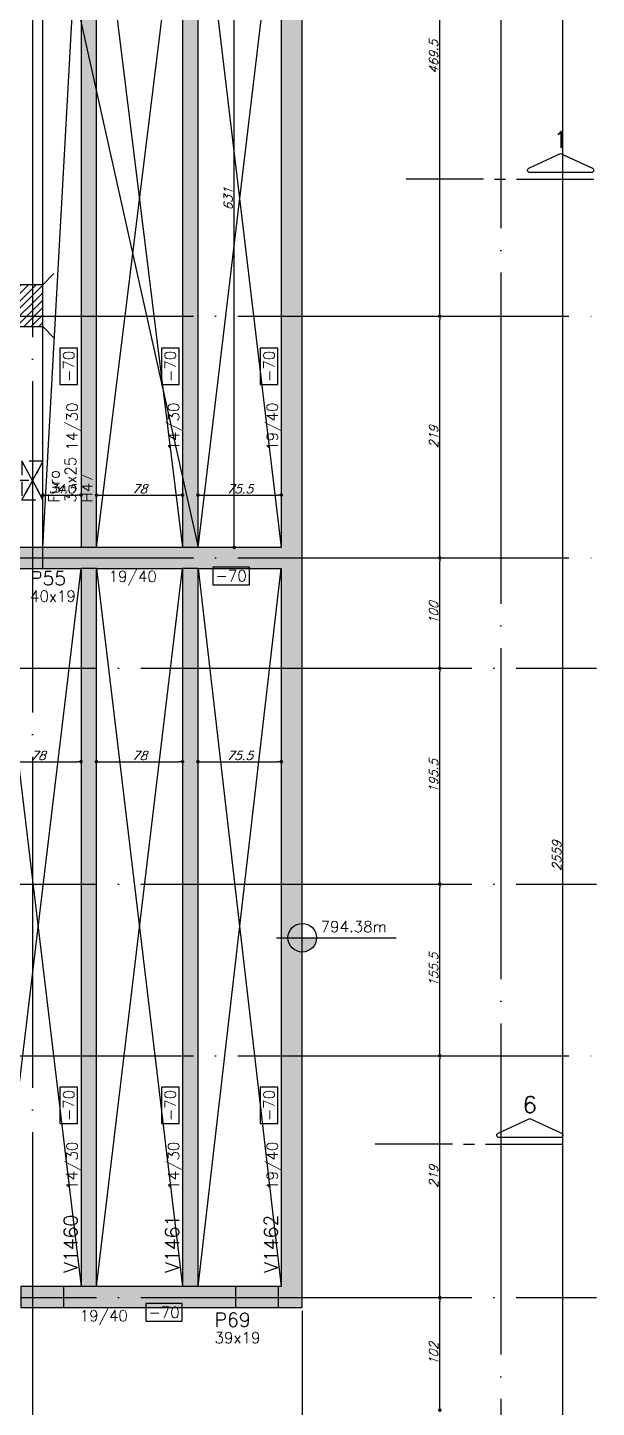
# Model space of a CAD drawing. Header units: millimetres. Extents: x -2290 to 5505, y -2157 to 2343.
# Drawn here: x 2821 to 3337, y -115 to 1135 of the extents above; entities that cross this region are included whole.
import ezdxf
from ezdxf.enums import TextEntityAlignment as Align

# ---------------------------------------------------------------- set-up
doc = ezdxf.new("R2010")
doc.units = ezdxf.units.MM
doc.header["$LTSCALE"] = 50
doc.linetypes.add('EIXO', pattern=[6.8, 6, -0.4, 0, -0.4])
doc.linetypes.add('HIDDEN', pattern=[0.375, 0.25, -0.125])
for name, color, linetype in [('242', 3, 'Continuous'), ('F-CORTE-INDICAÇÃO', 4, 'Continuous'), ('F-COTAS', 106, 'Continuous'), ('F-COTAS-FUROS VIGA', 50, 'Continuous'), ('F-EIXO', 12, 'EIXO'), ('F-FURO-PAREDE', 2, 'HIDDEN'), ('F-FURO-PAREDE-TEXTOS', 2, 'Continuous'), ('F-NÍVEL-PLANTA', 2, 'Continuous'), ('F-PILARES-DIM', 172, 'Continuous'), ('F-PILARES-HACH', 174, 'Continuous'), ('F-PILARES-M', 170, 'Continuous'), ('F-PILARES-N', 170, 'Continuous'), ('F-PILARES-NASCE', 4, 'Continuous'), ('F-PILARES-NOME', 170, 'Continuous'), ('F-TEXTO', 6, 'Continuous'), ('F-VIGAS', 3, 'Continuous'), ('F-VIGAS-DIM', 2, 'Continuous'), ('F-VIGAS-NOME', 4, 'Continuous'), ('F-VÃO', 1, 'Continuous')]:
    doc.layers.add(name, color=color, linetype=linetype)
doc.layers.add('F-DESNIVEL-6', color=7, linetype='Continuous', true_color=0xffdebd)
doc.styles.add('CP-TEXT-INCL', font='simplex.shx', dxfattribs={"oblique": 20})
doc.styles.add('MCP', font='simplex.shx')
doc.styles.add('ROMANS', font='simplex.shx')
doc.dimstyles.new('CP-COTAS-50', dxfattribs={"dimscale": 0.64, "dimtxt": 12.5, "dimasz": 5, "dimexe": 5, "dimexo": 5, "dimgap": 2.5, "dimtad": 1, "dimdec": 1, "dimdsep": 46, "dimtxsty": 'CP-TEXT-INCL', "dimblk1": 'DOT', "dimblk2": 'DOT', "dimsah": 1, "dimcen": 9, "dimclrd": 256, "dimclre": 256, "dimclrt": 256, "dimadec": 0, "dimazin": 0, "dimtfac": 1, "dimtdec": 1, "dimtmove": 2, "dimatfit": 3, "dimldrblk": 'DOT', "dimfxl": 0, "dimtolj": 1, "dimarcsym": 0})

# ---------------------------------------------------------------- blocks, each defined once
blk = doc.blocks.new('*U97')
at = {"layer": 'F-VIGAS-DIM', "color": 1}
blk.add_lwpolyline([(0, 0), (33, 0), (33, 16), (0, 16)], close=True, dxfattribs=at)
at = {"layer": 'F-VIGAS-DIM', "style": 'MCP'}
blk.add_attdef('DIM', text='', height=10, dxfattribs=at).set_placement((16.5, 8), align=Align.MIDDLE_CENTER)
blk = doc.blocks.new('*U98')
at = {"layer": 'F-VIGAS-DIM', "color": 1}
blk.add_lwpolyline([(0, 0), (33, 0), (33, 16), (0, 16)], close=True, dxfattribs=at)
at = {"layer": 'F-VIGAS-DIM', "style": 'MCP'}
blk.add_attdef('DIM', text='', height=10, dxfattribs=at).set_placement((16.5, 8), align=Align.MIDDLE_CENTER)
blk = doc.blocks.new('*U72')
at = {"layer": 'F-VIGAS-DIM', "color": 1}
blk.add_lwpolyline([(0, 0), (33, 0), (33, 16), (0, 16)], close=True, dxfattribs=at)
at = {"layer": 'F-VIGAS-DIM', "style": 'MCP'}
blk.add_attdef('DIM', text='', height=10, dxfattribs=at).set_placement((16.5, 8), align=Align.MIDDLE_CENTER)
blk = doc.blocks.new('*U73')
at = {"layer": 'F-VIGAS-DIM', "color": 1}
blk.add_lwpolyline([(0, 0), (33, 0), (33, 16), (0, 16)], close=True, dxfattribs=at)
at = {"layer": 'F-VIGAS-DIM', "style": 'MCP'}
blk.add_attdef('DIM', text='', height=10, dxfattribs=at).set_placement((16.5, 8), align=Align.MIDDLE_CENTER)
blk = doc.blocks.new('*U74')
at = {"layer": 'F-VIGAS-DIM', "color": 1}
blk.add_lwpolyline([(0, 0), (33, 0), (33, 16), (0, 16)], close=True, dxfattribs=at)
at = {"layer": 'F-VIGAS-DIM', "style": 'MCP'}
blk.add_attdef('DIM', text='', height=10, dxfattribs=at).set_placement((16.5, 8), align=Align.MIDDLE_CENTER)
blk = doc.blocks.new('*U75')
at = {"layer": 'F-VIGAS-DIM', "color": 1}
blk.add_lwpolyline([(0, 0), (33, 0), (33, 16), (0, 16)], close=True, dxfattribs=at)
at = {"layer": 'F-VIGAS-DIM', "style": 'MCP'}
blk.add_attdef('DIM', text='', height=10, dxfattribs=at).set_placement((16.5, 8), align=Align.MIDDLE_CENTER)
blk = doc.blocks.new('*U76')
at = {"layer": 'F-VIGAS-DIM', "color": 1}
blk.add_lwpolyline([(0, 0), (33, 0), (33, 16), (0, 16)], close=True, dxfattribs=at)
at = {"layer": 'F-VIGAS-DIM', "style": 'MCP'}
blk.add_attdef('DIM', text='', height=10, dxfattribs=at).set_placement((16.5, 8), align=Align.MIDDLE_CENTER)
blk = doc.blocks.new('*U89')
at = {"layer": 'F-VIGAS-DIM', "color": 1}
blk.add_lwpolyline([(0, 0), (33, 0), (33, 16), (0, 16)], close=True, dxfattribs=at)
at = {"layer": 'F-VIGAS-DIM', "style": 'MCP'}
blk.add_attdef('DIM', text='', height=10, dxfattribs=at).set_placement((16.5, 8), align=Align.MIDDLE_CENTER)
blk = doc.blocks.new('Nível - Planta')
at = {"layer": 'F-NÍVEL-PLANTA'}
h = blk.add_hatch(color=71, dxfattribs=at)
h.paths.add_polyline_path([(0, 0), (0, 0.26, 0.414214), (-0.26, 0)])
h.paths.add_polyline_path([(0.26, 0), (0, 0), (0, -0.26, 0.414214)])
for p, q in [((0, -0.469), (0, 0.469)), ((-0.469, 0), (1.704, 0))]:
    blk.add_line(p, q, dxfattribs=at)
blk.add_circle((0, 0), 0.26, dxfattribs=at)
at = {"layer": 'F-TEXTO', "color": 3, "style": 'MCP'}
blk.add_attdef('NÍVEL', (0.333, 0.102), '', height=0.2, dxfattribs=at)
blk = doc.blocks.new('*U66')
at = {"layer": 'F-CORTE-INDICAÇÃO'}
for p, q in [((70, 0), (0, 0)), ((80, 0), (90, 0)), ((100, 0), (170, 0))]:
    blk.add_line(p, q, dxfattribs=at)
blk.add_lwpolyline([(112, 6, -0.802585), (111.2, 9.8), (140, 23.3), (168.8, 9.8, -0.802585), (168, 6)], format="xyb", close=True, dxfattribs=at)
at = {"layer": 'F-CORTE-INDICAÇÃO', "style": 'ROMANS'}
blk.add_attdef('CORTE', text='', height=15, dxfattribs=at).set_placement((140, 35.8), align=Align.MIDDLE_CENTER)
at = {"layer": 'F-CORTE-INDICAÇÃO', "color": 2, "style": 'ROMANS'}
blk.add_attdef('FOLHA', text='', height=12, dxfattribs=at).set_placement((140, -10), align=Align.MIDDLE_CENTER)
blk = doc.blocks.new('*U47')
at = {"layer": 'F-EIXO'}
blk.add_line((0, 0), (0, -2959.6), dxfattribs=at)
at = {"layer": 'F-TEXTO', "style": 'ROMANS'}
blk.add_attdef('EIXO', text='', height=17.5, rotation=360, dxfattribs=at).set_placement((0, 28.2), align=Align.MIDDLE_CENTER)
blk = doc.blocks.new('*U50')
at = {"layer": 'F-EIXO'}
blk.add_line((0, 0), (5086.4, 0), dxfattribs=at)
at = {"layer": 'F-TEXTO', "style": 'ROMANS'}
blk.add_attdef('EIXO', text='', height=17.5, dxfattribs=at).set_placement((-28.2, 0), align=Align.MIDDLE_CENTER)
blk = doc.blocks.new('*U51')
at = {"layer": 'F-EIXO'}
blk.add_line((0, 0), (5174.4, 0), dxfattribs=at)
at = {"layer": 'F-TEXTO', "style": 'ROMANS'}
blk.add_attdef('EIXO', text='', height=17.5, dxfattribs=at).set_placement((-28.2, 0), align=Align.MIDDLE_CENTER)
blk = doc.blocks.new('*U52')
at = {"layer": 'F-EIXO'}
blk.add_line((0, 0), (0, -2861.1), dxfattribs=at)
at = {"layer": 'F-TEXTO', "style": 'ROMANS'}
blk.add_attdef('EIXO', text='', height=17.5, rotation=360, dxfattribs=at).set_placement((0, 28.2), align=Align.MIDDLE_CENTER)
blk = doc.blocks.new('*U40')
at = {"layer": 'F-EIXO'}
blk.add_line((0, 0), (5086.4, 0), dxfattribs=at)
at = {"layer": 'F-TEXTO', "style": 'ROMANS'}
blk.add_attdef('EIXO', text='', height=17.5, dxfattribs=at).set_placement((-28.2, 0), align=Align.MIDDLE_CENTER)
blk = doc.blocks.new('*U38')
at = {"layer": 'F-EIXO'}
blk.add_line((0, 0), (5174.4, 0), dxfattribs=at)
at = {"layer": 'F-TEXTO', "style": 'ROMANS'}
blk.add_attdef('EIXO', text='', height=17.5, dxfattribs=at).set_placement((-28.2, 0), align=Align.MIDDLE_CENTER)
blk = doc.blocks.new('*U34')
at = {"layer": 'F-EIXO'}
blk.add_line((0, 0), (5174.4, 0), dxfattribs=at)
at = {"layer": 'F-TEXTO', "style": 'ROMANS'}
blk.add_attdef('EIXO', text='', height=17.5, dxfattribs=at).set_placement((-28.2, 0), align=Align.MIDDLE_CENTER)
blk = doc.blocks.new('*U27')
at = {"layer": 'F-EIXO'}
blk.add_line((0, 0), (5086.4, 0), dxfattribs=at)
at = {"layer": 'F-TEXTO', "style": 'ROMANS'}
blk.add_attdef('EIXO', text='', height=17.5, dxfattribs=at).set_placement((-28.2, 0), align=Align.MIDDLE_CENTER)
blk = doc.blocks.new('_DOT')
at = {"color": 0, "linetype": 'ByBlock'}
blk.add_line((-0.5, 0), (-1, 0), dxfattribs=at)
at = {"color": 0, "linetype": 'ByBlock', "const_width": 0.5}
blk.add_lwpolyline([(-0.25, 0, 1), (0.25, 0, 1)], format="xyb", close=True, dxfattribs=at)
blk = doc.blocks.new('*D159')
at = {"layer": 'DEFPOINTS', "color": 0, "linetype": 'Continuous', "transparency": 16777216}
for p in [(3008.4, 1295.5), (3008.4, 1295.5), (3008.4, 664.5)]:
    blk.add_point(p, dxfattribs=at)
at = {"layer": 'F-COTAS', "linetype": 'Continuous', "lineweight": -2, "transparency": 16777216}
blk.add_line((3008.4, 667.7), (3008.4, 1292.3), dxfattribs=at)
at = {"layer": 'F-COTAS', "linetype": 'Continuous', "lineweight": -2, "transparency": 16777216, "xscale": 3.2, "yscale": 3.2, "zscale": 3.2}
for p, rotation in [((3008.4, 1295.5), 90), ((3008.4, 664.5), 270)]:
    blk.add_blockref('_DOT', p, dxfattribs=dict(at, rotation=rotation))
at = {"layer": 'F-COTAS', "linetype": 'Continuous', "transparency": 16777216, "insert": (3002.8, 980), "char_height": 8, "attachment_point": 5, "rotation": 90, "style": 'CP-TEXT-INCL'}
blk.add_mtext('\\A1;631', dxfattribs=at)
blk = doc.blocks.new('*D183')
at = {"layer": 'DEFPOINTS', "color": 0, "linetype": 'Continuous', "transparency": 16777216}
for p in [(2791.5, 470.4), (2869.5, 470.4), (2869.5, 470.4)]:
    blk.add_point(p, dxfattribs=at)
at = {"layer": 'F-COTAS', "linetype": 'Continuous', "lineweight": -2, "transparency": 16777216}
blk.add_line((2794.7, 470.4), (2866.3, 470.4), dxfattribs=at)
at = {"layer": 'F-COTAS', "linetype": 'Continuous', "lineweight": -2, "transparency": 16777216, "xscale": 3.2, "yscale": 3.2, "zscale": 3.2, "rotation": 180}
blk.add_blockref('_DOT', (2791.5, 470.4), dxfattribs=at)
at = {"layer": 'F-COTAS', "linetype": 'Continuous', "lineweight": -2, "transparency": 16777216, "xscale": 3.2, "yscale": 3.2, "zscale": 3.2}
blk.add_blockref('_DOT', (2869.5, 470.4), dxfattribs=at)
at = {"layer": 'F-COTAS', "linetype": 'Continuous', "transparency": 16777216, "insert": (2830.5, 476), "char_height": 8, "attachment_point": 5, "style": 'CP-TEXT-INCL'}
blk.add_mtext('\\A1;78', dxfattribs=at)
blk = doc.blocks.new('*D184')
at = {"layer": 'DEFPOINTS', "color": 0, "linetype": 'Continuous', "transparency": 16777216}
for p in [(2883.5, 470.4), (2961.5, 470.4), (2961.5, 470.4)]:
    blk.add_point(p, dxfattribs=at)
at = {"layer": 'F-COTAS', "linetype": 'Continuous', "lineweight": -2, "transparency": 16777216}
blk.add_line((2886.7, 470.4), (2958.3, 470.4), dxfattribs=at)
at = {"layer": 'F-COTAS', "linetype": 'Continuous', "lineweight": -2, "transparency": 16777216, "xscale": 3.2, "yscale": 3.2, "zscale": 3.2, "rotation": 180}
blk.add_blockref('_DOT', (2883.5, 470.4), dxfattribs=at)
at = {"layer": 'F-COTAS', "linetype": 'Continuous', "lineweight": -2, "transparency": 16777216, "xscale": 3.2, "yscale": 3.2, "zscale": 3.2}
blk.add_blockref('_DOT', (2961.5, 470.4), dxfattribs=at)
at = {"layer": 'F-COTAS', "linetype": 'Continuous', "transparency": 16777216, "insert": (2922.5, 476), "char_height": 8, "attachment_point": 5, "style": 'CP-TEXT-INCL'}
blk.add_mtext('\\A1;78', dxfattribs=at)
blk = doc.blocks.new('*D185')
at = {"layer": 'DEFPOINTS', "color": 0, "linetype": 'Continuous', "transparency": 16777216}
for p in [(2975.5, 470.4), (3051, 470.4), (3051, 470.4)]:
    blk.add_point(p, dxfattribs=at)
at = {"layer": 'F-COTAS', "linetype": 'Continuous', "lineweight": -2, "transparency": 16777216}
blk.add_line((2978.7, 470.4), (3047.8, 470.4), dxfattribs=at)
at = {"layer": 'F-COTAS', "linetype": 'Continuous', "lineweight": -2, "transparency": 16777216, "xscale": 3.2, "yscale": 3.2, "zscale": 3.2, "rotation": 180}
blk.add_blockref('_DOT', (2975.5, 470.4), dxfattribs=at)
at = {"layer": 'F-COTAS', "linetype": 'Continuous', "lineweight": -2, "transparency": 16777216, "xscale": 3.2, "yscale": 3.2, "zscale": 3.2}
blk.add_blockref('_DOT', (3051, 470.4), dxfattribs=at)
at = {"layer": 'F-COTAS', "linetype": 'Continuous', "transparency": 16777216, "insert": (3013.3, 476), "char_height": 8, "attachment_point": 5, "style": 'CP-TEXT-INCL'}
blk.add_mtext('\\A1;75.5', dxfattribs=at)
blk = doc.blocks.new('*D208')
at = {"layer": 'DEFPOINTS', "color": 0, "linetype": 'Continuous', "transparency": 16777216}
for p in [(2835, 711.9), (2869.5, 711.9), (2869.5, 711.9)]:
    blk.add_point(p, dxfattribs=at)
at = {"layer": 'F-COTAS', "linetype": 'Continuous', "lineweight": -2, "transparency": 16777216}
blk.add_line((2838.2, 711.9), (2866.3, 711.9), dxfattribs=at)
at = {"layer": 'F-COTAS', "linetype": 'Continuous', "lineweight": -2, "transparency": 16777216, "xscale": 3.2, "yscale": 3.2, "zscale": 3.2, "rotation": 180}
blk.add_blockref('_DOT', (2835, 711.9), dxfattribs=at)
at = {"layer": 'F-COTAS', "linetype": 'Continuous', "lineweight": -2, "transparency": 16777216, "xscale": 3.2, "yscale": 3.2, "zscale": 3.2}
blk.add_blockref('_DOT', (2869.5, 711.9), dxfattribs=at)
at = {"layer": 'F-COTAS', "linetype": 'Continuous', "transparency": 16777216, "insert": (2852.3, 717.5), "char_height": 8, "attachment_point": 5, "style": 'CP-TEXT-INCL'}
blk.add_mtext('\\A1;34.5', dxfattribs=at)
blk = doc.blocks.new('*D209')
at = {"layer": 'DEFPOINTS', "color": 0, "linetype": 'Continuous', "transparency": 16777216}
for p in [(2883.5, 711.9), (2961.5, 711.9), (2961.5, 711.9)]:
    blk.add_point(p, dxfattribs=at)
at = {"layer": 'F-COTAS', "linetype": 'Continuous', "lineweight": -2, "transparency": 16777216}
blk.add_line((2886.7, 711.9), (2958.3, 711.9), dxfattribs=at)
at = {"layer": 'F-COTAS', "linetype": 'Continuous', "lineweight": -2, "transparency": 16777216, "xscale": 3.2, "yscale": 3.2, "zscale": 3.2, "rotation": 180}
blk.add_blockref('_DOT', (2883.5, 711.9), dxfattribs=at)
at = {"layer": 'F-COTAS', "linetype": 'Continuous', "lineweight": -2, "transparency": 16777216, "xscale": 3.2, "yscale": 3.2, "zscale": 3.2}
blk.add_blockref('_DOT', (2961.5, 711.9), dxfattribs=at)
at = {"layer": 'F-COTAS', "linetype": 'Continuous', "transparency": 16777216, "insert": (2922.5, 717.5), "char_height": 8, "attachment_point": 5, "style": 'CP-TEXT-INCL'}
blk.add_mtext('\\A1;78', dxfattribs=at)
blk = doc.blocks.new('*D210')
at = {"layer": 'DEFPOINTS', "color": 0, "linetype": 'Continuous', "transparency": 16777216}
for p in [(2975.5, 711.9), (3051, 711.9), (3051, 711.9)]:
    blk.add_point(p, dxfattribs=at)
at = {"layer": 'F-COTAS', "linetype": 'Continuous', "lineweight": -2, "transparency": 16777216}
blk.add_line((2978.7, 711.9), (3047.8, 711.9), dxfattribs=at)
at = {"layer": 'F-COTAS', "linetype": 'Continuous', "lineweight": -2, "transparency": 16777216, "xscale": 3.2, "yscale": 3.2, "zscale": 3.2, "rotation": 180}
blk.add_blockref('_DOT', (2975.5, 711.9), dxfattribs=at)
at = {"layer": 'F-COTAS', "linetype": 'Continuous', "lineweight": -2, "transparency": 16777216, "xscale": 3.2, "yscale": 3.2, "zscale": 3.2}
blk.add_blockref('_DOT', (3051, 711.9), dxfattribs=at)
at = {"layer": 'F-COTAS', "linetype": 'Continuous', "transparency": 16777216, "insert": (3013.3, 717.5), "char_height": 8, "attachment_point": 5, "style": 'CP-TEXT-INCL'}
blk.add_mtext('\\A1;75.5', dxfattribs=at)
blk = doc.blocks.new('*D243')
at = {"layer": 'DEFPOINTS', "color": 0, "transparency": 16777216}
for p in [(3070, -24), (-1389, -579), (3070, -995.2)]:
    blk.add_point(p, dxfattribs=at)
at = {"layer": 'F-COTAS', "lineweight": -2, "transparency": 16777216}
for p, q in [((3070, -27.2), (3070, -998.4)), ((-1389, -582.2), (-1389, -998.4)), ((-1385.8, -995.2), (3066.8, -995.2))]:
    blk.add_line(p, q, dxfattribs=at)
at = {"layer": 'F-COTAS', "lineweight": -2, "transparency": 16777216, "xscale": 3.2, "yscale": 3.2, "zscale": 3.2, "rotation": 180}
blk.add_blockref('_DOT', (-1389, -995.2), dxfattribs=at)
at = {"layer": 'F-COTAS', "lineweight": -2, "transparency": 16777216, "xscale": 3.2, "yscale": 3.2, "zscale": 3.2}
blk.add_blockref('_DOT', (3070, -995.2), dxfattribs=at)
at = {"layer": 'F-COTAS', "transparency": 16777216, "insert": (840.5, -989.6), "char_height": 8, "attachment_point": 5, "style": 'CP-TEXT-INCL'}
blk.add_mtext('\\A1;4459', dxfattribs=at)
blk = doc.blocks.new('*D263')
at = {"layer": 'DEFPOINTS', "color": 0, "transparency": 16777216}
for p in [(2796, 1664.5), (3306.2, 1664.5), (2255, -894.5)]:
    blk.add_point(p, dxfattribs=at)
at = {"layer": 'F-COTAS', "lineweight": -2, "transparency": 16777216}
for p, q in [((2799.2, 1664.5), (3309.4, 1664.5)), ((3306.2, -891.3), (3306.2, 1661.3)), ((2258.2, -894.5), (3309.4, -894.5))]:
    blk.add_line(p, q, dxfattribs=at)
at = {"layer": 'F-COTAS', "lineweight": -2, "transparency": 16777216, "xscale": 3.2, "yscale": 3.2, "zscale": 3.2}
for p, rotation in [((3306.2, 1664.5), 90), ((3306.2, -894.5), 270)]:
    blk.add_blockref('_DOT', p, dxfattribs=dict(at, rotation=rotation))
at = {"layer": 'F-COTAS', "transparency": 16777216, "insert": (3300.6, 385), "char_height": 8, "attachment_point": 5, "rotation": 90, "style": 'CP-TEXT-INCL'}
blk.add_mtext('\\A1;2559', dxfattribs=at)
blk = doc.blocks.new('*D266')
at = {"layer": 'DEFPOINTS', "color": 0, "transparency": 16777216}
for p in [(3194.639755, -15), (3194.639755, -15), (3194.639755, -117)]:
    blk.add_point(p, dxfattribs=at)
at = {"layer": 'F-COTAS', "lineweight": -2, "transparency": 16777216}
blk.add_line((3194.639755, -113.8), (3194.639755, -18.2), dxfattribs=at)
at = {"layer": 'F-COTAS', "lineweight": -2, "transparency": 16777216, "xscale": 3.2, "yscale": 3.2, "zscale": 3.2}
for p, rotation in [((3194.639755, -15), 90), ((3194.639755, -117), 270)]:
    blk.add_blockref('_DOT', p, dxfattribs=dict(at, rotation=rotation))
at = {"layer": 'F-COTAS', "transparency": 16777216, "insert": (3189.039755, -66), "char_height": 8, "attachment_point": 5, "rotation": 90, "style": 'CP-TEXT-INCL'}
blk.add_mtext('\\A1;102', dxfattribs=at)
blk = doc.blocks.new('*D267')
at = {"layer": 'DEFPOINTS', "color": 0, "transparency": 16777216}
for p in [(3194.639755, 204), (3194.639755, 204), (3194.639755, -15)]:
    blk.add_point(p, dxfattribs=at)
at = {"layer": 'F-COTAS', "lineweight": -2, "transparency": 16777216}
blk.add_line((3194.639755, -11.8), (3194.639755, 200.8), dxfattribs=at)
at = {"layer": 'F-COTAS', "lineweight": -2, "transparency": 16777216, "xscale": 3.2, "yscale": 3.2, "zscale": 3.2}
for p, rotation in [((3194.639755, 204), 90), ((3194.639755, -15), 270)]:
    blk.add_blockref('_DOT', p, dxfattribs=dict(at, rotation=rotation))
at = {"layer": 'F-COTAS', "transparency": 16777216, "insert": (3189.039755, 94.5), "char_height": 8, "attachment_point": 5, "rotation": 90, "style": 'CP-TEXT-INCL'}
blk.add_mtext('\\A1;219', dxfattribs=at)
blk = doc.blocks.new('*D268')
at = {"layer": 'DEFPOINTS', "color": 0, "transparency": 16777216}
for p in [(3194.639755, 359.5), (3194.639755, 359.5), (3194.639755, 204)]:
    blk.add_point(p, dxfattribs=at)
at = {"layer": 'F-COTAS', "lineweight": -2, "transparency": 16777216}
blk.add_line((3194.639755, 207.2), (3194.639755, 356.3), dxfattribs=at)
at = {"layer": 'F-COTAS', "lineweight": -2, "transparency": 16777216, "xscale": 3.2, "yscale": 3.2, "zscale": 3.2}
for p, rotation in [((3194.639755, 359.5), 90), ((3194.639755, 204), 270)]:
    blk.add_blockref('_DOT', p, dxfattribs=dict(at, rotation=rotation))
at = {"layer": 'F-COTAS', "transparency": 16777216, "insert": (3189.039755, 281.75), "char_height": 8, "attachment_point": 5, "rotation": 90, "style": 'CP-TEXT-INCL'}
blk.add_mtext('\\A1;155.5', dxfattribs=at)
blk = doc.blocks.new('*D269')
at = {"layer": 'DEFPOINTS', "color": 0, "transparency": 16777216}
for p in [(3194.639755, 555), (3194.639755, 555), (3194.639755, 359.5)]:
    blk.add_point(p, dxfattribs=at)
at = {"layer": 'F-COTAS', "lineweight": -2, "transparency": 16777216}
blk.add_line((3194.639755, 362.7), (3194.639755, 551.8), dxfattribs=at)
at = {"layer": 'F-COTAS', "lineweight": -2, "transparency": 16777216, "xscale": 3.2, "yscale": 3.2, "zscale": 3.2}
for p, rotation in [((3194.639755, 555), 90), ((3194.639755, 359.5), 270)]:
    blk.add_blockref('_DOT', p, dxfattribs=dict(at, rotation=rotation))
at = {"layer": 'F-COTAS', "transparency": 16777216, "insert": (3189.039755, 457.25), "char_height": 8, "attachment_point": 5, "rotation": 90, "style": 'CP-TEXT-INCL'}
blk.add_mtext('\\A1;195.5', dxfattribs=at)
blk = doc.blocks.new('*D270')
at = {"layer": 'DEFPOINTS', "color": 0, "transparency": 16777216}
for p in [(3194.639755, 655), (3194.639755, 655), (3194.639755, 555)]:
    blk.add_point(p, dxfattribs=at)
at = {"layer": 'F-COTAS', "lineweight": -2, "transparency": 16777216}
blk.add_line((3194.639755, 558.2), (3194.639755, 651.8), dxfattribs=at)
at = {"layer": 'F-COTAS', "lineweight": -2, "transparency": 16777216, "xscale": 3.2, "yscale": 3.2, "zscale": 3.2}
for p, rotation in [((3194.639755, 655), 90), ((3194.639755, 555), 270)]:
    blk.add_blockref('_DOT', p, dxfattribs=dict(at, rotation=rotation))
at = {"layer": 'F-COTAS', "transparency": 16777216, "insert": (3189.039755, 605), "char_height": 8, "attachment_point": 5, "rotation": 90, "style": 'CP-TEXT-INCL'}
blk.add_mtext('\\A1;100', dxfattribs=at)
blk = doc.blocks.new('*D271')
at = {"layer": 'DEFPOINTS', "color": 0, "transparency": 16777216}
for p in [(3194.639755, 874), (3194.639755, 874), (3194.639755, 655)]:
    blk.add_point(p, dxfattribs=at)
at = {"layer": 'F-COTAS', "lineweight": -2, "transparency": 16777216}
blk.add_line((3194.639755, 658.2), (3194.639755, 870.8), dxfattribs=at)
at = {"layer": 'F-COTAS', "lineweight": -2, "transparency": 16777216, "xscale": 3.2, "yscale": 3.2, "zscale": 3.2}
for p, rotation in [((3194.639755, 874), 90), ((3194.639755, 655), 270)]:
    blk.add_blockref('_DOT', p, dxfattribs=dict(at, rotation=rotation))
at = {"layer": 'F-COTAS', "transparency": 16777216, "insert": (3189.039755, 764.5), "char_height": 8, "attachment_point": 5, "rotation": 90, "style": 'CP-TEXT-INCL'}
blk.add_mtext('\\A1;219', dxfattribs=at)
blk = doc.blocks.new('*D272')
at = {"layer": 'DEFPOINTS', "color": 0, "transparency": 16777216}
for p in [(3194.639755, 1343.5), (3194.639755, 1343.5), (3194.639755, 874)]:
    blk.add_point(p, dxfattribs=at)
at = {"layer": 'F-COTAS', "lineweight": -2, "transparency": 16777216}
blk.add_line((3194.639755, 877.2), (3194.639755, 1340.3), dxfattribs=at)
at = {"layer": 'F-COTAS', "lineweight": -2, "transparency": 16777216, "xscale": 3.2, "yscale": 3.2, "zscale": 3.2}
for p, rotation in [((3194.639755, 1343.5), 90), ((3194.639755, 874), 270)]:
    blk.add_blockref('_DOT', p, dxfattribs=dict(at, rotation=rotation))
at = {"layer": 'F-COTAS', "transparency": 16777216, "insert": (3189.039755, 1108.75), "char_height": 8, "attachment_point": 5, "rotation": 90, "style": 'CP-TEXT-INCL'}
blk.add_mtext('\\A1;469.5', dxfattribs=at)
blk = doc.blocks.new('*U60')
at = {"layer": 'F-CORTE-INDICAÇÃO'}
for p, q in [((70, 0), (0, 0)), ((80, 0), (90, 0)), ((100, 0), (170, 0))]:
    blk.add_line(p, q, dxfattribs=at)
blk.add_lwpolyline([(112, 6, -0.802585), (111.2, 9.8), (140, 23.3), (168.8, 9.8, -0.802585), (168, 6)], format="xyb", close=True, dxfattribs=at)
at = {"layer": 'F-CORTE-INDICAÇÃO', "style": 'ROMANS'}
blk.add_attdef('CORTE', text='', height=15, dxfattribs=at).set_placement((140, 35.8), align=Align.MIDDLE_CENTER)
at = {"layer": 'F-CORTE-INDICAÇÃO', "color": 2, "style": 'ROMANS'}
blk.add_attdef('FOLHA', text='', height=12, dxfattribs=at).set_placement((140, -10), align=Align.MIDDLE_CENTER)
blk = doc.blocks.new('*D632')
at = {"layer": 'DEFPOINTS', "color": 0, "transparency": 16777216}
for p in [(2825.5, 725), (2781.7, 664.5), (2789.8, 664.5)]:
    blk.add_point(p, dxfattribs=at)
at = {"layer": 'F-COTAS-FUROS VIGA', "lineweight": -2, "transparency": 16777216}
for p, q in [((2822.3, 725), (2778.5, 725)), ((2781.7, 721.8), (2781.7, 667.7)), ((2786.6, 664.5), (2778.5, 664.5))]:
    blk.add_line(p, q, dxfattribs=at)
at = {"layer": 'F-COTAS-FUROS VIGA', "lineweight": -2, "transparency": 16777216, "xscale": 3.2, "yscale": 3.2, "zscale": 3.2}
for p, rotation in [((2781.7, 725), 90), ((2781.7, 664.5), 270)]:
    blk.add_blockref('_DOT', p, dxfattribs=dict(at, rotation=rotation))
at = {"layer": 'F-COTAS-FUROS VIGA', "transparency": 16777216, "insert": (2776.1, 694.8), "char_height": 8, "attachment_point": 5, "rotation": 90, "style": 'CP-TEXT-INCL'}
blk.add_mtext('\\A1;61', dxfattribs=at)

msp = doc.modelspace()

# ---------------------------------------------------------------- hatches: boundary and pattern name
at = {"layer": 'F-DESNIVEL-6', "linetype": 'Continuous'}
for points in [[(2795, 645.5), (2835, 645.5), (2835, 664.5), (2795, 664.5)], [(2815, -24), (2854, -24), (2854, -5), (2815, -5)], [(3009.5, -24), (3048.5, -24), (3048.5, -5), (3009.5, -5)]]:
    msp.add_hatch(color=256, dxfattribs=at).paths.add_polyline_path(points, flags=16)
at = {"layer": 'F-PILARES-HACH', "linetype": 'Continuous'}
h = msp.add_hatch(dxfattribs=at)
h.set_pattern_fill('ANSI31', color=256, scale=1.5, style=0)
h.paths.add_polyline_path([(2776, 864.5), (2835, 864.5), (2835, 902.5), (2776, 902.5)], flags=16)

# ---------------------------------------------------------------- linework, layer by layer
at = {"layer": '242', "linetype": 'Continuous'}
for p, q in [((2834.5, -14.5), (2834.5, -14.5)), ((3029, -14.5), (3029, -14.5))]:
    msp.add_line(p, q, dxfattribs=at)
at = {"layer": 'F-DESNIVEL-6', "linetype": 'Continuous'}
for points in [[(3070, 655), (3070, 1314.5), (3051, 1295.5)], [(2883.536, 664.5), (2883.536, 1295.5), (2869.536, 1295.5)], [(2883.536, 664.5), (2869.536, 1295.5), (2869.536, 664.5)], [(2975.536, 664.5), (2975.536, 1295.5), (2961.536, 1295.5)], [(2975.536, 664.5), (2961.536, 1295.5), (2961.536, 664.5)], [(3070, 655), (3051, 1295.5), (3051, 655)], [(2975.536, 645.5), (2975.536, 664.5), (2835.1, 664.5)], [(2975.536, 645.5), (2835.1, 664.5), (2835.1, 645.5)], [(2883.536, 664.5), (2869.536, 664.5), (2883.536, 664.5)], [(2883.536, 645.5), (2961.536, 645.5), (2961.536, 664.5)], [(2883.536, 645.5), (2961.536, 664.5), (2883.536, 664.5)], [(2883.536, 645.5), (2883.536, 664.5), (2883.536, 645.5)], [(2975.536, 664.5), (2961.536, 664.5), (2975.536, 664.5)], [(2975.536, 645.5), (3051, 645.5), (3051, 664.5)], [(2975.536, 645.5), (3051, 664.5), (2975.536, 664.5)], [(2975.536, 645.5), (2975.536, 664.5), (2975.536, 645.5)], [(3070, -24), (3070, 655), (3051, 655)], [(3070, -24), (3051, 655), (3051, -5)], [(3070, 655), (3051, 655), (3070, 655)], [(2869.536, 645.5), (2835.1, 645.5), (2869.536, 645.5)], [(2883.536, -5), (2883.536, 645.5), (2869.536, 645.5)], [(2883.536, -5), (2869.536, 645.5), (2869.536, -5)], [(2975.536, -5), (2975.536, 645.5), (2961.536, 645.5)], [(2975.536, -5), (2961.536, 645.5), (2961.536, -5)], [(2876.536, -24), (2876.536, -5), (2854.1, -5)], [(2876.536, -24), (2854.1, -5), (2854.1, -24)], [(2883.536, -5), (2869.536, -5), (2883.536, -5)], [(2876.536, -24), (2968.536, -24), (2968.536, -5)], [(2876.536, -24), (2968.536, -5), (2876.536, -5)], [(2876.536, -24), (2876.536, -5), (2876.536, -24)], [(2975.536, -5), (2961.536, -5), (2975.536, -5)], [(2968.536, -24), (3009.4, -24), (3009.4, -5)], [(2968.536, -24), (3009.4, -5), (2968.536, -5)], [(2968.536, -24), (2968.536, -5), (2968.536, -24)], [(3070, -24), (3051, -5), (3048.6, -5)], [(3070, -24), (3048.6, -5), (3048.6, -24)], [(3070, -24), (3051, -5), (3070, -24)], [(2876.536, -24), (2854.1, -24), (2876.536, -24)], [(3070, -24), (3048.6, -24), (3070, -24)]]:
    msp.add_solid(points, dxfattribs=at)
at = {"layer": 'F-FURO-PAREDE'}
msp.add_lwpolyline([(2825.5, 725.04), (2835, 707.54), (2835, 742.54), (2825.5, 725.04), (2835, 742.54), (2816, 742.54), (2825.5, 725.04), (2816, 742.54), (2816, 707.54), (2825.5, 725.04), (2816, 707.54), (2835, 707.54), (2825.5, 725.04)], dxfattribs=at)
at = {"layer": 'F-PILARES-M', "linetype": 'Continuous'}
for points in [[(2795, 645.5), (2835, 645.5), (2835, 664.5), (2795, 664.5), (2795, 645.5)], [(2815, -24), (2854, -24), (2854, -5), (2815, -5), (2815, -24)], [(3009.5, -24), (3048.5, -24), (3048.5, -5), (3009.5, -5), (3009.5, -24)]]:
    msp.add_lwpolyline(points, dxfattribs=at)
at = {"layer": 'F-PILARES-N', "linetype": 'Continuous'}
msp.add_lwpolyline([(2776, 864.5), (2835, 864.5), (2835, 902.5), (2776, 902.5), (2776, 864.5)], dxfattribs=at)
at = {"layer": 'F-PILARES-NASCE', "linetype": 'Continuous'}
for p, q in [((2835, 902.5), (2845, 912.5)), ((2835, 864.5), (2845, 854.5))]:
    msp.add_line(p, q, dxfattribs=at)
at = {"layer": 'F-VIGAS'}
for points in [[(3070, 655), (3070, 1314.5)], [(2835, 902.5), (2835, 1287.5)], [(2869.536, 1295.5), (2869.536, 664.5)], [(2883.536, 664.5), (2883.536, 1295.5)], [(2961.536, 1295.5), (2961.536, 664.5)], [(2975.536, 664.5), (2975.536, 1295.5)], [(3051, 1295.5), (3051, 664.5)], [(2835, 664.5), (2835, 864.5)], [(2869.536, 664.5), (2835, 664.5)], [(2883.536, 664.5), (2869.536, 664.5)], [(2961.536, 664.5), (2883.536, 664.5)], [(2975.536, 664.5), (2961.536, 664.5)], [(3051, 664.5), (2975.536, 664.5)], [(3070, -24), (3070, 655)], [(2835, 645.5), (2869.536, 645.5)], [(2869.536, 645.5), (2869.536, -5)], [(2883.536, 645.5), (2869.536, 645.5)], [(2883.536, -5), (2883.536, 645.5)], [(2883.536, 645.5), (2961.536, 645.5)], [(2961.536, 645.5), (2961.536, -5)], [(2975.536, 645.5), (2961.536, 645.5)], [(2975.536, -5), (2975.536, 645.5)], [(2975.536, 645.5), (3051, 645.5)], [(3051, 645.5), (3051, -5)], [(2869.536, -5), (2854, -5)], [(2883.536, -5), (2869.536, -5)], [(2961.536, -5), (2883.536, -5)], [(2975.536, -5), (2961.536, -5)], [(3009.5, -5), (2975.536, -5)], [(3051, -5), (3048.5, -5)], [(2854, -24), (2876.536, -24)], [(2876.536, -24), (2968.536, -24)], [(2968.536, -24), (3009.5, -24)], [(3048.5, -24), (3070, -24)]]:
    msp.add_lwpolyline(points, dxfattribs=at)
at = {"layer": 'F-VÃO'}
for p, q in [((2835, 664.5), (2869.536, 1295.5)), ((2835, 1295.5), (2975.536, 664.5)), ((2883.536, 664.5), (2961.536, 1295.5)), ((2883.536, 1295.5), (2961.536, 664.5)), ((2975.536, 664.5), (3051, 1295.5)), ((2975.536, 1295.5), (3051, 664.5)), ((2791.536, -5), (2869.536, 645.5)), ((2791.536, 645.5), (2869.536, -5)), ((2883.536, -5), (2961.536, 645.5)), ((2883.536, 645.5), (2961.536, -5)), ((2975.536, -5), (3051, 645.5)), ((2975.536, 645.5), (3051, -5))]:
    msp.add_line(p, q, dxfattribs=at)

# ---------------------------------------------------------------- block references
at = {"layer": 'F-CORTE-INDICAÇÃO', "linetype": 'Continuous'}
ref = msp.add_blockref('*U66', (3164.126, 998.135), dxfattribs=at)
ref.add_attrib('CORTE', '1', dxfattribs={"height": 15, "style": 'ROMANS'}).set_placement((3304.126, 1033.898), align=Align.MIDDLE_CENTER)
ref = msp.add_blockref('*U60', (3136.193, 123.968), dxfattribs=at)
ref.add_attrib('CORTE', '6', dxfattribs={"height": 15, "style": 'ROMANS'}).set_placement((3276.193, 159.732), align=Align.MIDDLE_CENTER)
at = {"layer": 'F-EIXO', "linetype": 'Continuous'}
for name, p in [('*U47', (3250, 1933.768)), ('*U52', (2825.5, 1835.283)), ('*U40', (-1749.828, 874)), ('*U50', (-1749.828, 655)), ('*U51', (-1837.782, 555)), ('*U34', (-1837.782, 359.5)), ('*U27', (-1749.828, 204)), ('*U38', (-1837.782, -15))]:
    msp.add_blockref(name, p, dxfattribs=at)
at = {"layer": 'F-NÍVEL-PLANTA', "linetype": 'Continuous', "xscale": 50, "yscale": 50, "zscale": 50}
msp.add_blockref('Nível - Planta', (3070, 310.9), dxfattribs=at).add_auto_attribs({'NÍVEL': '794.38m'})
at = {"layer": 'F-VIGAS-DIM', "linetype": 'Continuous', "rotation": 90}
for name, p in [('*U75', (2866.411, 812)), ('*U73', (2958.411, 812)), ('*U98', (3047.875, 812)), ('*U76', (2866.411, 142.5)), ('*U74', (2958.411, 142.5)), ('*U72', (3047.875, 142.5))]:
    msp.add_blockref(name, p, dxfattribs=at).add_auto_attribs({'DIM': '-70'})
at = {"layer": 'F-VIGAS-DIM', "linetype": 'Continuous'}
for name, p in [('*U97', (2989.101, 630.758)), ('*U89', (2928.277, -36.5))]:
    msp.add_blockref(name, p, dxfattribs=at).add_auto_attribs({'DIM': '-70'})

# ---------------------------------------------------------------- texts
at = {"layer": 'F-FURO-PAREDE-TEXTOS', "linetype": 'Continuous', "style": 'MCP'}
for s, p in [('35x25', (2865, 705.04)), ('Furo', (2850, 705.04)), ('H47', (2880, 705.04))]:
    msp.add_text(s, height=10, rotation=90, dxfattribs=at).set_placement(p)
at = {"layer": 'F-PILARES-DIM', "linetype": 'Continuous', "style": 'MCP'}
for s, p in [('40x19', (2823.306, 615.335)), ('39x19', (2990.538, -56.448))]:
    msp.add_text(s, height=10, dxfattribs=at).set_placement(p)
at = {"layer": 'F-PILARES-NOME', "linetype": 'Continuous', "style": 'MCP'}
for s, p in [('P55', (2823.306, 630.335)), ('P69', (2990.538, -41.448))]:
    msp.add_text(s, height=12.5, dxfattribs=at).set_placement(p)
at = {"layer": 'F-VIGAS-DIM', "linetype": 'Continuous', "style": 'MCP'}
for s, p in [('14/30', (2866.411, 752)), ('14/30', (2958.411, 752)), ('19/40', (3047.875, 752)), ('14/30', (2866.411, 82.5)), ('14/30', (2958.411, 82.5)), ('19/40', (3047.875, 82.5))]:
    msp.add_text(s, height=10, rotation=90, dxfattribs=at).set_placement(p)
for p in [(2894.525, 633.26), (2868.277, -36.5)]:
    msp.add_text('19/40', height=10, dxfattribs=at).set_placement(p)
at = {"layer": 'F-VIGAS-NOME', "linetype": 'Continuous', "style": 'MCP'}
for s, p in [('V1460', (2866.411, 7.5)), ('V1461', (2958.411, 7.5)), ('V1462', (3047.875, 7.5))]:
    msp.add_text(s, height=12.5, rotation=90, dxfattribs=at).set_placement(p)

# ---------------------------------------------------------------- dimensions: what is measured, and where the dimension line sits
at = {"layer": 'F-COTAS'}
for base, p1, p2, picture, middle in [((3306.182, 1664.5), (2255, -894.5), (2796, 1664.5), '*D263', (3300.582, 385)), ((3194.64, 1343.5), (3194.64, 874), (3194.64, 1343.5), '*D272', (3189.04, 1108.75)), ((3194.64, 874), (3194.64, 655), (3194.64, 874), '*D271', (3189.04, 764.5)), ((3194.64, 655), (3194.64, 555), (3194.64, 655), '*D270', (3189.04, 605)), ((3194.64, 555), (3194.64, 359.5), (3194.64, 555), '*D269', (3189.04, 457.25)), ((3194.64, 359.5), (3194.64, 204), (3194.64, 359.5), '*D268', (3189.04, 281.75)), ((3194.64, 204), (3194.64, -15), (3194.64, 204), '*D267', (3189.04, 94.5)), ((3194.64, -15), (3194.64, -117), (3194.64, -15), '*D266', (3189.04, -66))]:
    dim = msp.add_linear_dim(base=base, p1=p1, p2=p2, angle=90, dimstyle='CP-COTAS-50', override={"dimfxl": 7.5}, dxfattribs=at)
    dim.commit()
    dim.dimension.update_dxf_attribs({"geometry": picture, "text_midpoint": middle})
at = {"layer": 'F-COTAS', "linetype": 'Continuous'}
for base, p1, p2, angle, picture, middle in [((3008.44, 1295.5), (3008.44, 664.5), (3008.44, 1295.5), 270, '*D159', (3002.84, 980)), ((2869.536, 711.91), (2835, 711.91), (2869.536, 711.91), 180, '*D208', (2852.268, 717.51)), ((2961.536, 711.91), (2883.536, 711.91), (2961.536, 711.91), 180, '*D209', (2922.536, 717.51)), ((3051, 711.91), (2975.536, 711.91), (3051, 711.91), 180, '*D210', (3013.268, 717.51)), ((2869.536, 470.407), (2791.536, 470.407), (2869.536, 470.407), 180, '*D183', (2830.536, 476.007)), ((2961.536, 470.407), (2883.536, 470.407), (2961.536, 470.407), 180, '*D184', (2922.536, 476.007)), ((3051, 470.407), (2975.536, 470.407), (3051, 470.407), 180, '*D185', (3013.268, 476.007))]:
    dim = msp.add_linear_dim(base=base, p1=p1, p2=p2, angle=angle, dimstyle='CP-COTAS-50', dxfattribs=at)
    dim.commit()
    dim.dimension.update_dxf_attribs({"geometry": picture, "text_midpoint": middle})
at = {"layer": 'F-COTAS'}
dim = msp.add_linear_dim(base=(3070, -995.178), p1=(-1389, -579), p2=(3070, -24), dimstyle='CP-COTAS-50', override={"dimfxl": 7.5}, dxfattribs=at)
dim.commit()
dim.dimension.update_dxf_attribs({"geometry": '*D243', "text_midpoint": (840.5, -989.578)})
at = {"layer": 'F-COTAS-FUROS VIGA'}
dim = msp.add_linear_dim(base=(2781.728, 664.5), p1=(2825.5, 725.04), p2=(2789.768, 664.5), angle=90, dimstyle='CP-COTAS-50', override={"dimdec": 0, "dimfxl": 7.5}, dxfattribs=at)
dim.commit()
dim.dimension.update_dxf_attribs({"geometry": '*D632', "text_midpoint": (2776.128, 694.77)})

doc.saveas('drawing.dxf')
